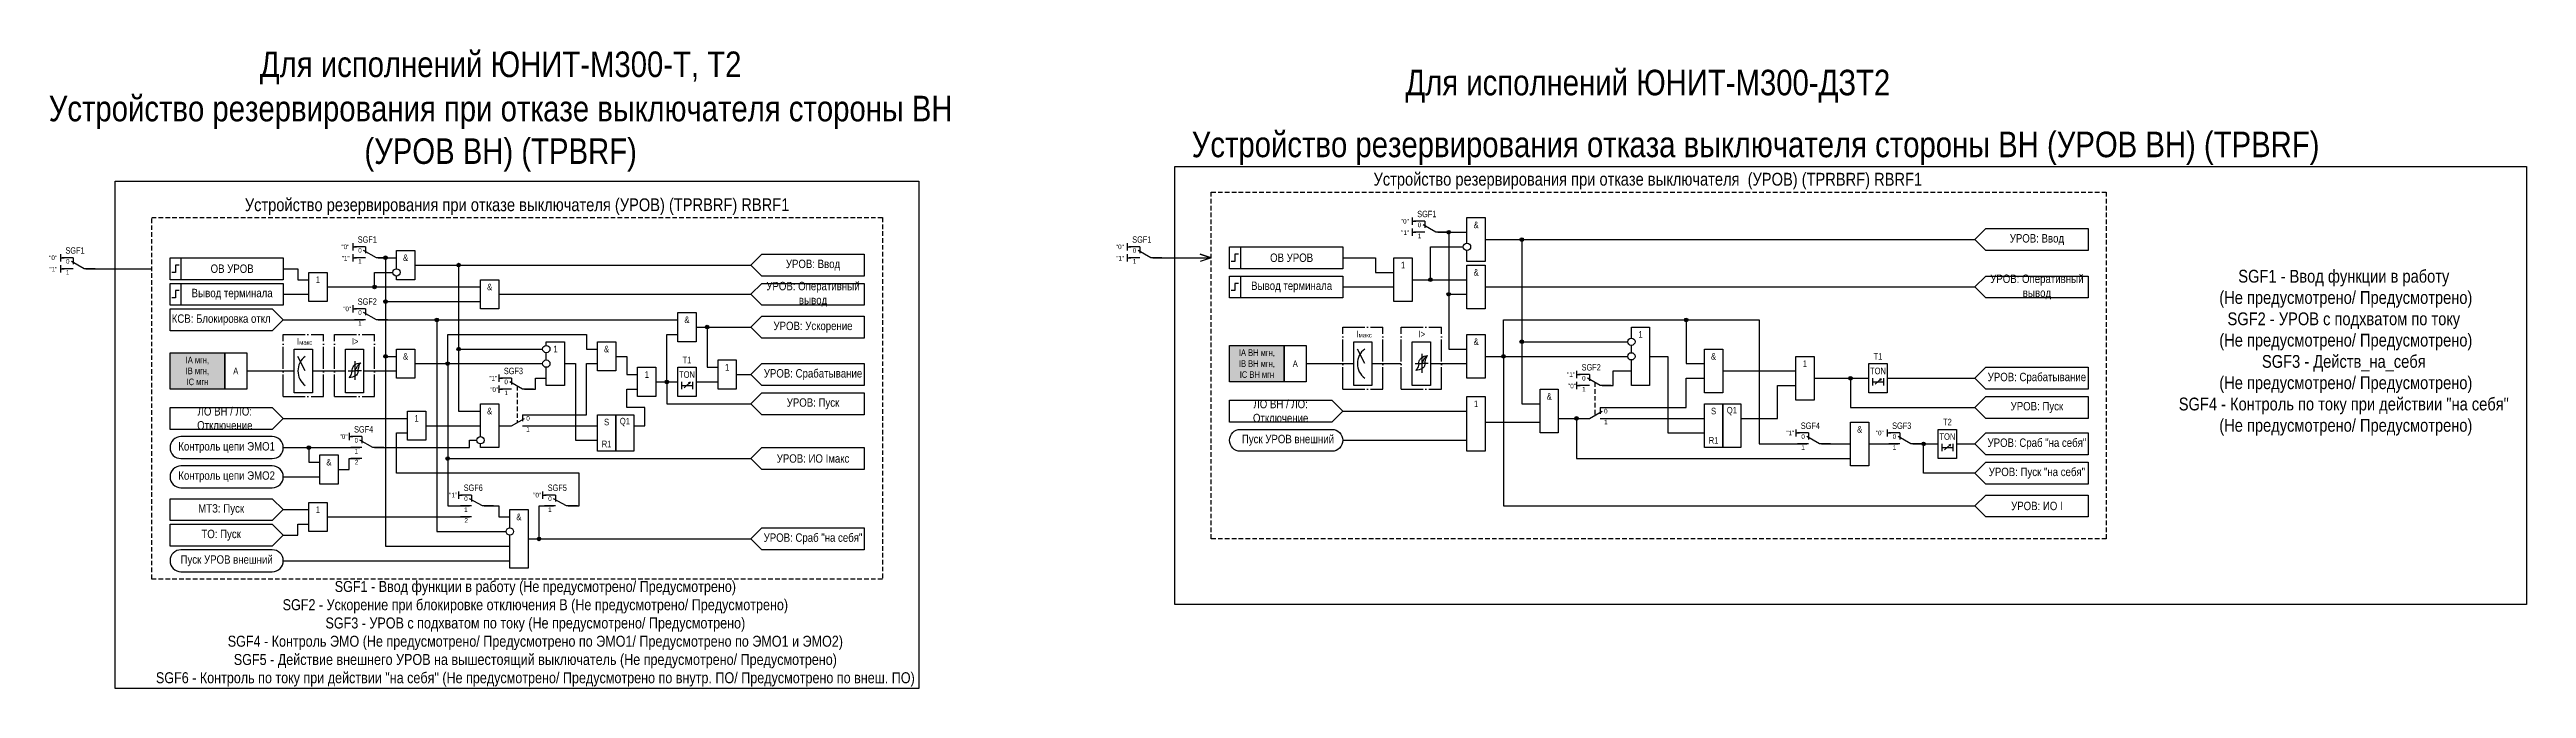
# Model space of a CAD drawing. Header units: millimetres. Extents: x -1926 to 383, y -23 to 381.
# Drawn here: x -1926 to -1248, y -23 to 152 of the extents above; entities that cross this region are included whole.
import ezdxf
from ezdxf.enums import TextEntityAlignment as Align

# ---------------------------------------------------------------- set-up
doc = ezdxf.new("R2010")
doc.units = ezdxf.units.MM
doc.linetypes.add('ACAD_ISO04W100', pattern=[30, 24, -3, 0, -3])
doc.linetypes.add('штриховая2', pattern=[0.375, 0.25, -0.125])
doc.layers.add('TEXT', color=7, linetype='Continuous', lineweight=25)
doc.layers.add('Основная', color=7, linetype='Continuous')
doc.styles.add('1.8_Gost_RD', font='ARIALN.TTF', dxfattribs={"height": 1.8})
doc.styles.add('2.5_Gost_RD', font='ARIALN.TTF', dxfattribs={"height": 2.5})
doc.styles.add('3.5_Gost_RD', font='ARIALN.TTF', dxfattribs={"height": 3.5})
doc.styles.add('Вывод', font='ARIALN.TTF', dxfattribs={"height": 2.5})
doc.styles.add('Компонент', font='ARIALN.TTF', dxfattribs={"height": 3.5})

# ---------------------------------------------------------------- blocks, each defined once
blk = doc.blocks.new('Точка')
at = {"ltscale": 100}
h = blk.add_hatch(color=256, dxfattribs=at)
h.dxf.hatch_style = 1
edge = h.paths.add_edge_path()
edge.add_arc((0, 0), 0.5, 0, 360)
blk.add_circle((0, 0), 0.5, dxfattribs=at)
blk = doc.blocks.new('*U79')
at = {"layer": 'Основная', "color": 0}
blk.add_line((0, 0), (7, 4), dxfattribs=at)
at = {"layer": 'Основная', "ltscale": 0.35}
blk.add_line((6, 6), (6, 2.5), dxfattribs=at)
blk = doc.blocks.new('*U81')
at = {"layer": 'Основная', "color": 0}
for p, q in [((-3, 6), (-9, 6)), ((-3, 0), (-9, 0)), ((9, 0), (3, 0))]:
    blk.add_line(p, q, dxfattribs=at)
at = {"layer": 'Основная', "ltscale": 0.25, "xscale": -1}
blk.add_blockref('*U79', (3, 0), dxfattribs=at)
at = {"layer": 'Основная'}
for tag, height, style, p in [('В1', 2.5, 'Вывод', (-14, 6)), ('В2', 2.5, 'Вывод', (-6, 4)), ('ОУ', 3.5, 'Компонент', (-2, 10)), ('В3', 2.5, 'Вывод', (-6, -2))]:
    blk.add_attdef(tag, text='', height=height, dxfattribs=dict(at, style=style)).set_placement(p, align=Align.MIDDLE_CENTER)
blk = doc.blocks.new('*U70')
at = {"layer": 'Основная', "linetype": 'ACAD_ISO04W100', "ltscale": 0.25}
for p, q in [((0, 0), (11, 0)), ((0, -17), (0, 0)), ((11, -17), (11, 0)), ((0, -17), (11, -17))]:
    blk.add_line(p, q, dxfattribs=at)
at = {"layer": 'Основная', "style": 'Компонент'}
blk.add_attdef('ОУ', text='', height=3.5, dxfattribs=at).set_placement((11, 0), align=Align.MIDDLE_CENTER)
blk = doc.blocks.new('*U90')
at = {"layer": 'Основная', "color": 0}
for p, q in [((-3, 6), (-9, 6)), ((-3, 0), (-9, 0)), ((9, 0), (3, 0))]:
    blk.add_line(p, q, dxfattribs=at)
at = {"layer": 'Основная', "ltscale": 0.25, "xscale": -1}
blk.add_blockref('*U79', (3, 0), dxfattribs=at)
at = {"layer": 'Основная'}
for tag, height, style, p in [('В1', 2.5, 'Вывод', (-13, 6)), ('В2', 2.5, 'Вывод', (-6, 4)), ('ОУ', 3.5, 'Компонент', (-2, 10)), ('В3', 2.5, 'Вывод', (-6, -2))]:
    blk.add_attdef(tag, text='', height=height, dxfattribs=dict(at, style=style)).set_placement(p, align=Align.MIDDLE_CENTER)
blk = doc.blocks.new('*U91')
at = {"layer": 'Основная', "color": 0}
for p, q in [((-9, 0), (-3, 0)), ((3, 6), (9, 6)), ((3, 0), (9, 0))]:
    blk.add_line(p, q, dxfattribs=at)
at = {"layer": 'Основная', "ltscale": 0.25}
blk.add_blockref('*U79', (-3, 0), dxfattribs=at)
at = {"layer": 'Основная'}
for tag, height, style, p in [('ОУ', 3.5, 'Компонент', (2, 10)), ('В2', 2.5, 'Вывод', (6, 4)), ('В1', 2.5, 'Вывод', (13, 6)), ('В3', 2.5, 'Вывод', (6, -2))]:
    blk.add_attdef(tag, text='', height=height, dxfattribs=dict(at, style=style)).set_placement(p, align=Align.MIDDLE_CENTER)

msp = doc.modelspace()

# ---------------------------------------------------------------- hatches: boundary and pattern name
at = {"ltscale": 100, "true_color": 0xef8637}
h = msp.add_hatch(color=30, dxfattribs=at)
h.dxf.hatch_style = 1
h.paths.add_polyline_path([(-1893, 69), (-1878, 69), (-1878, 59), (-1893, 59)])
h = msp.add_hatch(color=30, dxfattribs=at)
h.dxf.hatch_style = 1
h.paths.add_polyline_path([(-1603, 71), (-1588, 71), (-1588, 61), (-1603, 61)])

# ---------------------------------------------------------------- linework, layer by layer
at = {"ltscale": 100}
for p, q in [((-1553, 106), (-1553, 104)), ((-1553, 105), (-1552, 105)), ((-1553, 103), (-1553, 101)), ((-1553, 102), (-1552, 102)), ((-1550, 102), (-1551, 102)), ((-1843, 99), (-1843, 97)), ((-1843, 98), (-1842, 98)), ((-1843, 96), (-1843, 94)), ((-1843, 95), (-1842, 95)), ((-1840, 95), (-1841, 95)), ((-1608, 95), (-1611, 96)), ((-1611, 96), (-1608, 95)), ((-1608, 95), (-1611, 94)), ((-1843, 82), (-1843, 80)), ((-1843, 81), (-1842, 81)), ((-1803, 63), (-1803, 61)), ((-1803, 62), (-1802, 62)), ((-1508, 64), (-1508, 62)), ((-1508, 63), (-1507, 63)), ((-1803, 60), (-1803, 58)), ((-1803, 59), (-1802, 59)), ((-1508, 61), (-1508, 59)), ((-1508, 60), (-1507, 60)), ((-1533, 50), (-1518, 50)), ((-1448, 48), (-1448, 46)), ((-1423, 48), (-1423, 46)), ((-1844, 47), (-1844, 45)), ((-1844, 46), (-1843, 46)), ((-1572, 45), (-1538, 45)), ((-1448, 47), (-1447, 47)), ((-1423, 47), (-1422, 47)), ((-1413, 36), (-1413, 44)), ((-1840.5, 40), (-1843.5, 40)), ((-1399, 36), (-1413, 36)), ((-1814, 31), (-1814, 29)), ((-1814, 30), (-1813, 30)), ((-1791, 31), (-1791, 29)), ((-1791, 30), (-1790, 30)), ((-1810.5, 24), (-1813.5, 24))]:
    msp.add_line(p, q, dxfattribs=at)
at = {"color": 6, "ltscale": 100}
for p, q in [((-1923, 96), (-1923, 94)), ((-1923, 95), (-1922, 95)), ((-1631, 99), (-1631, 97)), ((-1631, 98), (-1630, 98)), ((-1631, 96), (-1631, 94)), ((-1631, 95), (-1630, 95)), ((-1923, 93), (-1923, 91)), ((-1923, 92), (-1922, 92))]:
    msp.add_line(p, q, dxfattribs=at)
at = {"color": 7, "ltscale": 100}
for p, q in [((-1856, 64), (-1858, 68)), ((-1566, 66), (-1568, 70)), ((-1844.21, 64), (-1842.4, 64)), ((-1840.58, 64), (-1842.4, 64)), ((-1552.21, 66), (-1550.4, 66)), ((-1548.58, 66), (-1550.4, 66)), ((-1426.29, 60.4), (-1424.62, 61.88)), ((-1424.62, 61.88), (-1425.14, 61.66)), ((-1424.62, 61.88), (-1424.88, 61.42)), ((-1752.29, 59.4), (-1750.62, 60.88)), ((-1750.62, 60.88), (-1751.14, 60.66)), ((-1750.62, 60.88), (-1750.88, 60.42)), ((-1407.29, 42.4), (-1405.62, 43.88)), ((-1405.62, 43.88), (-1406.14, 43.66)), ((-1405.62, 43.88), (-1405.88, 43.42))]:
    msp.add_line(p, q, dxfattribs=at)
for p, q in [((-1550.4, 68.72), (-1550.4, 63.52)), ((-1842.4, 66.72), (-1842.4, 61.52))]:
    msp.add_line(p, q)
at = {"linetype": 'штриховая2', "ltscale": 5}
for p, q in [((-1798, 59.86), (-1798, 49.86)), ((-1503, 60.86), (-1503, 51.86))]:
    msp.add_line(p, q, dxfattribs=at)
at = {"color": 3, "ltscale": 100}
for points in [[(-1908, 116), (-1688, 116), (-1688, -23), (-1908, -23)], [(-1618, 120), (-1248, 120), (-1248, 0), (-1618, 0)]]:
    msp.add_lwpolyline(points, close=True, dxfattribs=at)
at = {"linetype": 'штриховая2', "ltscale": 5}
for points in [[(-1608, 113), (-1363, 113), (-1363, 18), (-1608, 18)], [(-1898, 106), (-1698, 106), (-1698, 7), (-1898, 7)]]:
    msp.add_lwpolyline(points, close=True, dxfattribs=at)
at = {"ltscale": 100}
for points in [[(-1546, 102), (-1538, 102)], [(-1546, 102), (-1543, 102), (-1543, 70), (-1538, 70)], [(-1546, 102), (-1543, 102), (-1543, 85), (-1538, 85)], [(-1538, 99), (-1538, 106), (-1533, 106), (-1533, 94), (-1538, 94), (-1538, 97)], [(-1836, 95), (-1831, 95)], [(-1836, 95), (-1834, 95), (-1834, 68), (-1831, 68)], [(-1836, 95), (-1834, 95), (-1834, 83), (-1808, 83)], [(-1836, 95), (-1834, 95), (-1834, 16), (-1800, 16)], [(-1831, 92), (-1831, 97), (-1826, 97), (-1826, 89), (-1831, 89), (-1831, 90)], [(-1624, 95), (-1608, 95)], [(-1572, 95), (-1563, 95), (-1563, 91), (-1558, 91)], [(-1553, 89), (-1548, 89), (-1548, 98), (-1539, 98)], [(-1533, 100), (-1399, 100)], [(-1533, 100), (-1523, 100), (-1523, 55), (-1518, 55)], [(-1533, 100), (-1523, 100), (-1523, 72), (-1494, 72)], [(-1862, 92), (-1858, 92), (-1858, 89), (-1855, 89)], [(-1850, 87), (-1837, 87), (-1837, 91), (-1832, 91)], [(-1826, 93), (-1734, 93)], [(-1826, 93), (-1814, 93), (-1814, 53), (-1808, 53)], [(-1826, 93), (-1814, 93), (-1814, 70), (-1791, 70)], [(-1553, 89), (-1538, 89)], [(-1862, 85), (-1855, 85)], [(-1850, 87), (-1808, 87)], [(-1803, 85), (-1734, 85)], [(-1572, 87), (-1558, 87)], [(-1533, 87), (-1399, 87)], [(-1893, 81), (-1865, 81), (-1862, 78), (-1865, 75), (-1893, 75), (-1893, 81)], [(-1862, 78), (-1840, 78)], [(-1836, 78), (-1754, 78)], [(-1836, 78), (-1820, 78), (-1820, 20), (-1801, 20)], [(-1749, 76), (-1734, 76)], [(-1749, 76), (-1746, 76), (-1746, 65), (-1743, 65)], [(-1533, 68), (-1528, 68), (-1528, 78), (-1458, 78), (-1458, 44), (-1445, 44)], [(-1533, 68), (-1528, 68), (-1528, 78), (-1478, 78), (-1478, 66), (-1473, 66)], [(-1493, 73), (-1493, 76), (-1488, 76), (-1488, 60), (-1493, 60), (-1493, 67)], [(-1826, 66), (-1817, 66), (-1817, 74), (-1779, 74), (-1779, 70), (-1776, 70)], [(-1790, 71), (-1790, 72), (-1785, 72), (-1785, 60), (-1790, 60), (-1790, 65)], [(-1790, 67), (-1790, 69)], [(-1771, 68), (-1768, 68), (-1768, 63), (-1765, 63)], [(-1760, 61), (-1757, 61), (-1757, 74), (-1754, 74)], [(-1533, 68), (-1494, 68)], [(-1533, 68), (-1528, 68), (-1528, 27), (-1399, 27)], [(-1493, 69), (-1493, 71)], [(-1488, 68), (-1483, 68), (-1483, 47), (-1473, 47)], [(-1872, 64), (-1859, 64)], [(-1854, 64), (-1845, 64)], [(-1840, 64), (-1831, 64)], [(-1826, 66), (-1791, 66)], [(-1826, 66), (-1817, 66), (-1817, 40), (-1734, 40)], [(-1826, 66), (-1817, 66), (-1817, 27), (-1811, 27)], [(-1796, 52), (-1779, 52), (-1779, 66), (-1776, 66)], [(-1796, 59), (-1793, 59), (-1793, 62), (-1790, 62)], [(-1785, 66), (-1782, 66), (-1782, 45), (-1776, 45)], [(-1738, 63), (-1734, 63)], [(-1582, 66), (-1569, 66)], [(-1564, 66), (-1556, 66)], [(-1548, 66), (-1538, 66)], [(-1501, 60), (-1498, 60), (-1498, 64), (-1493, 64)], [(-1501, 54), (-1478, 54), (-1478, 62), (-1473, 62)], [(-1468, 64), (-1448, 64)], [(-1443, 62), (-1428, 62)], [(-1443, 62), (-1433, 62), (-1433, 54), (-1399, 54)], [(-1427, 62), (-1427, 60)], [(-1424, 62), (-1424, 60)], [(-1423, 62), (-1399, 62)], [(-1808, 46), (-1808, 55), (-1803, 55), (-1803, 43), (-1808, 43), (-1808, 44)], [(-1766, 49), (-1763, 49), (-1763, 54), (-1768, 54), (-1768, 59), (-1765, 59)], [(-1760, 61), (-1754, 61)], [(-1760, 61), (-1757, 61), (-1757, 55), (-1734, 55)], [(-1753, 61), (-1753, 59)], [(-1753, 60), (-1750, 60)], [(-1750, 61), (-1750, 59)], [(-1749, 61), (-1743, 61)], [(-1603, 56), (-1575, 56), (-1572, 53), (-1575, 50), (-1603, 50), (-1603, 56)], [(-1518, 48), (-1518, 59), (-1513, 59), (-1513, 47), (-1518, 47), (-1518, 48)], [(-1463, 51), (-1453, 51), (-1453, 60), (-1448, 60)], [(-1427, 61), (-1424, 61)], [(-1893, 54), (-1865, 54), (-1862, 51), (-1865, 48), (-1893, 48), (-1893, 54)], [(-1862, 51), (-1828, 51)], [(-1823, 49), (-1808, 49)], [(-1803, 49), (-1800, 49)], [(-1796, 49), (-1776, 49)], [(-1572, 53), (-1538, 53)], [(-1513, 51), (-1505, 51)], [(-1513, 51), (-1508, 51), (-1508, 40), (-1438, 40), (-1438, 40), (-1433, 40)], [(-1501, 51), (-1473, 51)], [(-1433, 47), (-1433, 50), (-1428, 50), (-1428, 38), (-1433, 38), (-1433, 47)], [(-1862, 43), (-1841, 43)], [(-1862, 43), (-1855, 43), (-1855, 39), (-1852, 39)], [(-1837, 43), (-1811, 43), (-1811, 45), (-1809, 45)], [(-1784, 27), (-1781, 27), (-1781, 36), (-1831, 36), (-1831, 47), (-1828, 47)], [(-1441, 44), (-1433, 44)], [(-1428, 44), (-1420, 44)], [(-1416, 44), (-1409, 44)], [(-1408, 44), (-1408, 42)], [(-1408, 43), (-1405, 43)], [(-1405, 44), (-1405, 42)], [(-1404, 44), (-1399, 44)], [(-1862, 35), (-1852, 35)], [(-1847, 37), (-1844, 37), (-1844, 40), (-1841, 40)], [(-1893, 29), (-1865, 29), (-1862, 26), (-1865, 23), (-1893, 23), (-1893, 29)], [(-1893, 22), (-1865, 22), (-1862, 19), (-1865, 16), (-1893, 16), (-1893, 22)], [(-1862, 26), (-1855, 26)], [(-1862, 19), (-1858, 19), (-1858, 22), (-1855, 22)], [(-1850, 24), (-1811, 24)], [(-1807, 27), (-1803, 27), (-1803, 24), (-1800, 24)], [(-1800, 21), (-1800, 26), (-1795, 26), (-1795, 10), (-1800, 10), (-1800, 19)], [(-1795, 18), (-1792, 18), (-1792, 27), (-1788, 27)], [(-1795, 18), (-1734, 18)], [(-1862, 12), (-1800, 12)]]:
    msp.add_lwpolyline(points, dxfattribs=at)
for points in [[(-1368, 103), (-1368, 97), (-1396, 97), (-1399, 100), (-1396, 103)], [(-1893, 95), (-1890, 95), (-1890, 89), (-1893, 89)], [(-1893, 95), (-1862, 95), (-1862, 89), (-1893, 89)], [(-1703, 96), (-1703, 90), (-1731, 90), (-1734, 93), (-1731, 96)], [(-1603, 98), (-1600, 98), (-1600, 92), (-1603, 92)], [(-1603, 98), (-1572, 98), (-1572, 92), (-1603, 92)], [(-1558, 95), (-1553, 95), (-1553, 83), (-1558, 83)], [(-1855, 91), (-1850, 91), (-1850, 83), (-1855, 83)], [(-1808, 89), (-1803, 89), (-1803, 81), (-1808, 81)], [(-1603, 90), (-1572, 90), (-1572, 84), (-1603, 84)], [(-1603, 90), (-1600, 90), (-1600, 84), (-1603, 84)], [(-1538, 93), (-1533, 93), (-1533, 81), (-1538, 81)], [(-1368, 90), (-1368, 84), (-1396, 84), (-1399, 87), (-1396, 90)], [(-1893, 88), (-1862, 88), (-1862, 82), (-1893, 82)], [(-1893, 88), (-1890, 88), (-1890, 82), (-1893, 82)], [(-1703, 88), (-1703, 82), (-1731, 82), (-1734, 85), (-1731, 88)], [(-1754, 80), (-1749, 80), (-1749, 72), (-1754, 72)], [(-1731, 79), (-1703, 79), (-1703, 73), (-1731, 73), (-1734, 76)], [(-1893, 69), (-1878, 69), (-1878, 59), (-1893, 59)], [(-1878, 69), (-1872, 69), (-1872, 59), (-1878, 59)], [(-1859, 70), (-1854, 70), (-1854, 58), (-1859, 58)], [(-1845, 70), (-1840, 70), (-1840, 58), (-1845, 58)], [(-1831, 70), (-1826, 70), (-1826, 62), (-1831, 62)], [(-1776, 72), (-1771, 72), (-1771, 64), (-1776, 64)], [(-1603, 71), (-1588, 71), (-1588, 61), (-1603, 61)], [(-1588, 71), (-1582, 71), (-1582, 61), (-1588, 61)], [(-1569, 72), (-1564, 72), (-1564, 60), (-1569, 60)], [(-1553, 72), (-1548, 72), (-1548, 60), (-1553, 60)], [(-1538, 74), (-1533, 74), (-1533, 62), (-1538, 62)], [(-1473, 70), (-1468, 70), (-1468, 58), (-1473, 58)], [(-1448, 68), (-1443, 68), (-1443, 56), (-1448, 56)], [(-1765, 65), (-1760, 65), (-1760, 57), (-1765, 57)], [(-1754, 65), (-1749, 65), (-1749, 57), (-1754, 57)], [(-1743, 67), (-1738, 67), (-1738, 59), (-1743, 59)], [(-1731, 66), (-1703, 66), (-1703, 60), (-1731, 60), (-1734, 63)], [(-1428, 66), (-1423, 66), (-1423, 58), (-1428, 58)], [(-1396, 65), (-1368, 65), (-1368, 59), (-1396, 59), (-1399, 62)], [(-1731, 58), (-1703, 58), (-1703, 52), (-1731, 52), (-1734, 55)], [(-1538, 57), (-1533, 57), (-1533, 42), (-1538, 42)], [(-1473, 55), (-1468, 55), (-1468, 43), (-1473, 43)], [(-1468, 55), (-1463, 55), (-1463, 43), (-1468, 43)], [(-1396, 57), (-1368, 57), (-1368, 51), (-1396, 51), (-1399, 54)], [(-1828, 53), (-1823, 53), (-1823, 45), (-1828, 45)], [(-1776, 52), (-1771, 52), (-1771, 42), (-1776, 42)], [(-1771, 52), (-1766, 52), (-1766, 42), (-1771, 42)], [(-1409, 48), (-1404, 48), (-1404, 40), (-1409, 40)], [(-1852, 41), (-1847, 41), (-1847, 33), (-1852, 33)], [(-1731, 43), (-1703, 43), (-1703, 37), (-1731, 37), (-1734, 40)], [(-1396, 47), (-1368, 47), (-1368, 41), (-1396, 41), (-1399, 44)], [(-1396, 39), (-1368, 39), (-1368, 33), (-1396, 33), (-1399, 36)], [(-1855, 28), (-1850, 28), (-1850, 20), (-1855, 20)], [(-1396, 30), (-1368, 30), (-1368, 24), (-1396, 24), (-1399, 27)], [(-1731, 21), (-1703, 21), (-1703, 15), (-1731, 15), (-1734, 18)]]:
    msp.add_lwpolyline(points, close=True, dxfattribs=at)
at = {"lineweight": 30, "ltscale": 100}
for points in [[(-1600.5, 96), (-1601.5, 96), (-1601.5, 94), (-1602.5, 94)], [(-1890.5, 93), (-1891.5, 93), (-1891.5, 91), (-1892.5, 91)], [(-1890.5, 86), (-1891.5, 86), (-1891.5, 84), (-1892.5, 84)], [(-1600.5, 88), (-1601.5, 88), (-1601.5, 86), (-1602.5, 86)]]:
    msp.add_lwpolyline(points, dxfattribs=at)
at = {"color": 6, "ltscale": 100}
msp.add_lwpolyline([(-1916, 92), (-1898, 92)], dxfattribs=at)
at = {"ltscale": 100}
for points in [[(-1600, 42, -1), (-1600, 48), (-1575, 48, -1), (-1575, 42)], [(-1890, 40), (-1865, 40, 1), (-1865, 46), (-1890, 46, 1)], [(-1890, 32), (-1865, 32, 1), (-1865, 38), (-1890, 38, 1)], [(-1890, 9), (-1865, 9, 1), (-1865, 15), (-1890, 15, 1)]]:
    msp.add_lwpolyline(points, format="xyb", close=True, dxfattribs=at)
for centre in [(-1538, 98), (-1831, 91), (-1493, 68), (-1790, 66)]:
    msp.add_circle(centre, 1)
for centre in [(-1790, 70), (-1493, 72), (-1808, 45), (-1800, 20)]:
    msp.add_circle(centre, 1, dxfattribs=at)
at = {"color": 7, "ltscale": 100}
for centre in [(-1853, 64), (-1563, 66)]:
    msp.add_arc(centre, 5, 126.8699, 233.1301, dxfattribs=at)
for points in [[(-1551.2, 65.92), (-1551.05, 66.71), (-1550.56, 67.54), (-1548.8, 68.26)], [(-1550.4, 66), (-1550, 66.72), (-1549.53, 67.6), (-1548.8, 68.26)], [(-1549.52, 65.92), (-1549.4, 66.71), (-1549.19, 67.54), (-1548.8, 68.26)], [(-1843.2, 63.92), (-1843.4, 63.13), (-1844, 62.12)], [(-1841.52, 63.92), (-1841.75, 63.13), (-1842.24, 62.67), (-1844, 62.12)], [(-1843.2, 63.92), (-1843.05, 64.71), (-1842.56, 65.54), (-1840.8, 66.26)], [(-1842.4, 64), (-1842, 64.72), (-1841.53, 65.6), (-1840.8, 66.26)], [(-1841.52, 63.92), (-1841.4, 64.71), (-1841.19, 65.54), (-1840.8, 66.26)], [(-1551.2, 65.92), (-1551.4, 65.13), (-1552, 64.12)], [(-1549.52, 65.92), (-1549.75, 65.13), (-1550.24, 64.67), (-1552, 64.12)]]:
    msp.add_spline(points, degree=3)

# ---------------------------------------------------------------- block references
at = {"ltscale": 100}
for p in [(-1543, 102), (-1834, 95), (-1523, 100), (-1814, 93), (-1548, 89), (-1837, 87), (-1834, 83), (-1543, 85), (-1820, 78), (-1746, 76), (-1478, 78), (-1834, 68), (-1814, 70), (-1528, 68), (-1523, 72), (-1817, 66), (-1757, 61), (-1433, 62), (-1508, 51), (-1855, 43), (-1413, 44), (-1817, 40), (-1792, 18)]:
    msp.add_blockref('Точка', p, dxfattribs=at)
at = {"layer": 'Основная', "ltscale": 0.25, "xscale": 0.5, "yscale": 0.5, "zscale": 0.5}
for name, p, values in [('*U81', (-1548, 102), {'ОУ': 'SGF1', 'В1': '"0"', 'В2': '0', 'В3': '1'}), ('*U81', (-1838, 95), {'ОУ': 'SGF1', 'В1': '"0"', 'В2': '0', 'В3': '1'}), ('*U90', (-1838, 78), {'ОУ': 'SGF2', 'В1': '"0"', 'В2': '0', 'В3': '1'}), ('*U90', (-1798, 59), {'ОУ': 'SGF3', 'В1': '"1"', 'В2': '0', 'В3': '1'}), ('*U90', (-1503, 60), {'ОУ': 'SGF2', 'В1': '"1"', 'В2': '0', 'В3': '1'}), ('*U90', (-1839, 43), {'ОУ': 'SGF4', 'В1': '"0"', 'В2': '0', 'В3': '1'}), ('*U90', (-1443, 44), {'ОУ': 'SGF4', 'В1': '"1"', 'В2': '0', 'В3': '1'}), ('*U81', (-1418, 44), {'ОУ': 'SGF3', 'В1': '"0"', 'В2': '0', 'В3': '1'}), ('*U90', (-1809, 27), {'ОУ': 'SGF6', 'В1': '"1"', 'В2': '0', 'В3': '1'}), ('*U90', (-1786, 27), {'ОУ': 'SGF5', 'В1': '"0"', 'В2': '0', 'В3': '1'})]:
    msp.add_blockref(name, p, dxfattribs=at).add_auto_attribs(values)
at = {"layer": 'Основная', "color": 6, "ltscale": 0.25, "xscale": 0.5, "yscale": 0.5, "zscale": 0.5}
for p in [(-1918, 92), (-1626, 95)]:
    msp.add_blockref('*U81', p, dxfattribs=at).add_auto_attribs({'ОУ': 'SGF1', 'В1': '"0"', 'В2': '0', 'В3': '1'})
at = {"layer": 'Основная', "ltscale": 0.25}
for p in [(-1572, 76), (-1556, 76), (-1862, 74), (-1848, 74)]:
    msp.add_blockref('*U70', p, dxfattribs=at)
ref = msp.add_blockref('*U91', (-1798, 49), dxfattribs=dict(at, xscale=0.5, yscale=0.5, zscale=0.5))
ref.add_attrib('В2', '0', dxfattribs={"height": 1.25, "style": 'Вывод'}).set_placement((-1795, 51), align=Align.MIDDLE_CENTER)
ref.add_attrib('В3', '1', dxfattribs={"height": 1.25, "style": 'Вывод'}).set_placement((-1795, 48), align=Align.MIDDLE_CENTER)
ref = msp.add_blockref('*U91', (-1503, 51), dxfattribs=dict(at, xscale=0.5, yscale=0.5, zscale=0.5))
ref.add_attrib('В2', '0', dxfattribs={"height": 1.25, "style": 'Вывод'}).set_placement((-1500, 53), align=Align.MIDDLE_CENTER)
ref.add_attrib('В3', '1', dxfattribs={"height": 1.25, "style": 'Вывод'}).set_placement((-1500, 50), align=Align.MIDDLE_CENTER)

# ---------------------------------------------------------------- texts
at = {"color": 30, "ltscale": 100, "attachment_point": 5, "style": '3.5_Gost_RD'}
for s, insert, char_height, width in [('{\\C4;Для исполнений ЮНИТ-М300-Т, Т2}', (-1802.5, 147), 7, 254.6227), ('{\\C4;Для исполнений ЮНИТ-М300-ДЗТ2}', (-1488.5, 142), 7, 254.6227), ('{\\C3;Устройство резервирования при отказе выключателя стороны ВН (УРОВ ВН) (TPBRF)}', (-1802.5, 129), 7, 254.6227), ('{\\C3;Устройство резервирования отказа выключателя стороны ВН (УРОВ ВН) (TPBRF)}', (-1459, 125), 7, 400), ('Устройство резервирования при отказе выключателя  (УРОВ) (TPRBRF) {\\C6;RBRF1}', (-1488.5, 116), 3.5, 215), ('Устройство резервирования при отказе выключателя (УРОВ) (TPRBRF) {\\C6;RBRF1}', (-1798, 109), 3.5, 200), ('SGF1 - Ввод функции в работу \\P^I(Не предусмотрено/ Предусмотрено)\\PSGF2 - УРОВ с подхватом по току \\P^I(Не предусмотрено/ Предусмотрено)\\PSGF3 - Действ_на_себя \\P^I(Не предусмотрено/ Предусмотрено)\\PSGF4 - Контроль по току при действии "на себя"  \\P^I(Не предусмотрено/ Предусмотрено)', (-1298, 69), 3.5, 120), ('SGF1 - Ввод функции в работу (Не предусмотрено/ Предусмотрено)\\PSGF2 - Ускорение при блокировке отключения В (Не предусмотрено/ Предусмотрено)\\PSGF3 - УРОВ с подхватом по току (Не предусмотрено/ Предусмотрено)\\PSGF4 - Контроль ЭМО (Не предусмотрено/ Предусмотрено по ЭМО1/ Предусмотрено по ЭМО1 и ЭМО2)\\PSGF5 - Действие внешнего УРОВ на вышестоящий выключатель (Не предусмотрено/ Предусмотрено)\\PSGF6 - Контроль по току при действии "на себя" (Не предусмотрено/ Предусмотрено по внутр. ПО/ Предусмотрено по внеш. ПО)', (-1793, -8), 3, 210)]:
    msp.add_mtext(s, dxfattribs=dict(at, insert=insert, char_height=char_height, width=width))
at = {"ltscale": 100, "char_height": 1.25, "attachment_point": 1, "style": '3.5_Gost_RD'}
for s, insert in [('"1"', (-1556, 102.5)), ('"1"', (-1846, 95.5)), ('\\pi0.1597;"0"', (-1805.5, 59.5)), ('\\pi0.1597;"0"', (-1510.5, 60.5)), ('2', (-1842.41, 39.66)), ('2', (-1812.41, 23.66))]:
    msp.add_mtext_dynamic_manual_height_columns(s, width=2, gutter_width=17.5, heights=[0], dxfattribs=dict(at, insert=insert))
at = {"ltscale": 100, "char_height": 1.8, "attachment_point": 5}
for s, insert, width, style in [('&', (-1535.5, 104), 5, '2.5_Gost_RD'), ('&', (-1828.5, 95), 5, '2.5_Gost_RD'), ('1', (-1852.5, 89), 5, '2.5_Gost_RD'), ('1', (-1555.5, 93), 5, '2.5_Gost_RD'), ('&', (-1535.5, 91), 5, '2.5_Gost_RD'), ('&', (-1805.5, 87), 5, '2.5_Gost_RD'), ('&', (-1751.5, 78), 5, '2.5_Gost_RD'), ('1', (-1490.5, 74), 5, '2.5_Gost_RD'), ('{\\C7;IA мгн, \\PIВ мгн, \\PIС мгн}', (-1885.5, 64), 15, '1.8_Gost_RD'), ('&', (-1828.5, 68), 5, '2.5_Gost_RD'), ('1', (-1787.5, 70), 5, '2.5_Gost_RD'), ('&', (-1773.5, 70), 5, '2.5_Gost_RD'), ('T1', (-1751.5, 67), 5, '2.5_Gost_RD'), ('IA ВН мгн, \\PIB ВН мгн, \\PIC ВН мгн', (-1595.5, 66), 15.7395, '1.8_Gost_RD'), ('&', (-1535.5, 72), 5, '2.5_Gost_RD'), ('&', (-1470.5, 68), 5, '2.5_Gost_RD'), ('T1', (-1425.5, 68), 5, '2.5_Gost_RD'), ('А', (-1875, 64), 6, '1.8_Gost_RD'), ('1', (-1762.5, 63), 5, '2.5_Gost_RD'), ('TON', (-1751.5, 63), 5, '2.5_Gost_RD'), ('1', (-1740.5, 65), 5, '2.5_Gost_RD'), ('А', (-1585, 66), 6, '1.8_Gost_RD'), ('1', (-1445.5, 66), 5, '2.5_Gost_RD'), ('TON', (-1425.5, 64), 5, '2.5_Gost_RD'), ('1', (-1535.5, 55), 5, '2.5_Gost_RD'), ('&', (-1515.5, 57), 5, '2.5_Gost_RD'), ('1', (-1825.5, 51), 5, '2.5_Gost_RD'), ('&', (-1805.5, 53), 5, '2.5_Gost_RD'), ('S', (-1773.5, 50), 5, '2.5_Gost_RD'), ('Q1', (-1768.5, 50), 5, '2.5_Gost_RD'), ('S', (-1470.5, 53), 5, '2.5_Gost_RD'), ('Q1', (-1465.5, 53), 5, '2.5_Gost_RD'), ('&', (-1430.5, 48), 5, '2.5_Gost_RD'), ('T2', (-1406.5, 50), 5, '2.5_Gost_RD'), ('R1', (-1773.5, 44), 5, '2.5_Gost_RD'), ('R1', (-1470.5, 45), 5, '2.5_Gost_RD'), ('TON', (-1406.5, 46), 5, '2.5_Gost_RD'), ('&', (-1849.5, 39), 5, '2.5_Gost_RD'), ('1', (-1852.5, 26), 5, '2.5_Gost_RD'), ('&', (-1797.5, 24), 5, '2.5_Gost_RD')]:
    msp.add_mtext(s, dxfattribs=dict(at, insert=insert, width=width, style=style))
at = {"color": 6, "ltscale": 100, "char_height": 1.25, "attachment_point": 1, "style": '3.5_Gost_RD'}
for insert in [(-1634, 95.5), (-1926, 92.5)]:
    msp.add_mtext_dynamic_manual_height_columns('"1"', width=2, gutter_width=17.5, heights=[0], dxfattribs=dict(at, insert=insert))
at = {"color": 7, "ltscale": 100, "char_height": 1.8, "attachment_point": 1, "style": '1.8_Gost_RD'}
for s, insert in [('\\pi2.7859;I{\\H0.66667x;макс}', (-1571, 75)), ('\\pi4.7676;I>', (-1556, 75)), ('\\pi2.7859;I{\\H0.66667x;макс}', (-1861, 73)), ('\\pi4.7676;I>', (-1848, 73))]:
    msp.add_mtext_dynamic_manual_height_columns(s, width=11, gutter_width=17.5, heights=[0], dxfattribs=dict(at, insert=insert))
at = {"layer": 'TEXT', "color": 0, "ltscale": 100, "char_height": 2.3, "attachment_point": 5, "style": '2.5_Gost_RD'}
for s, insert, width in [('{\\C256;ОВ УРОВ}', (-1586, 95), 28), ('{\\C256;Вывод терминала}', (-1586, 87), 28), ('{\\C256;УРОВ: Срабатывание}', (-1382, 62), 28), ('{\\C256;УРОВ: Пуск}', (-1382, 54), 28), ('{\\C256;Пуск УРОВ внешний}', (-1587, 45), 31), ('{\\C256;УРОВ: Сраб "на себя"}', (-1382, 44), 28), ('{\\C256;УРОВ: Пуск "на себя"}', (-1382, 36), 28), ('{\\C256;УРОВ: ИО I}', (-1382, 27), 28)]:
    msp.add_mtext(s, dxfattribs=dict(at, insert=insert, width=width))
at = {"layer": 'TEXT', "ltscale": 100, "char_height": 2.3, "attachment_point": 5, "style": '2.5_Gost_RD'}
for s, insert, width in [('УРОВ: Ввод', (-1382, 100), 28), ('ОВ УРОВ', (-1876, 92), 28), ('УРОВ: Оперативный вывод', (-1717, 85), 28), ('УРОВ: Ввод', (-1717, 93), 28), ('УРОВ: Оперативный вывод', (-1382, 87), 28), ('Вывод терминала', (-1876, 85), 28), ('КСВ: Блокировка откл', (-1879, 78), 28), ('УРОВ: Ускорение', (-1717, 76), 28), ('УРОВ: Срабатывание', (-1717, 63), 28), ('{\\C256;УРОВ: Пуск}', (-1717, 55), 28), ('ЛО ВН / ЛО: Отключение', (-1589, 53), 28), ('ЛО ВН / ЛО: Отключение', (-1878, 51), 28), ('Контроль цепи ЭМО1', (-1877.5, 43), 31), ('{\\C256;УРОВ: ИО Iмакс}', (-1717, 40), 28), ('Контроль цепи ЭМО2', (-1877.5, 35), 31), ('МТЗ: Пуск', (-1879, 26), 28), ('ТО: Пуск', (-1879, 19), 28), ('Пуск УРОВ внешний', (-1877.5, 12), 31), ('УРОВ: Сраб "на себя"', (-1717, 18), 28)]:
    msp.add_mtext(s, dxfattribs=dict(at, insert=insert, width=width))

doc.saveas('drawing.dxf')
